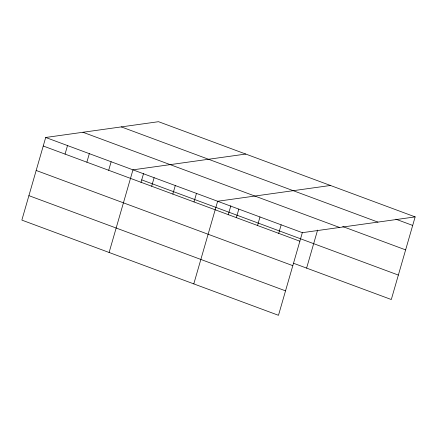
<?xml version="1.0" encoding="UTF-8"?>
<svg xmlns="http://www.w3.org/2000/svg" width="437" height="437" viewBox="0 0 437 437"><rect width="100%" height="100%" fill="white"/><g stroke="black" fill="none" stroke-linecap="round" stroke-linejoin="round"><path stroke-width="0.66" d="M415.15 216.894L158.522 121.694L45.699 137.475L21.85 220.106L278.478 315.306L302.328 232.675L415.15 216.894L391.301 299.525L293.533 263.26M65.053 154.103L67.516 145.565M86.865 162.193L89.328 153.66M108.676 170.283L111.14 161.75M109.103 252.477L132.957 169.84L245.774 154.059M140.987 182.447L143.593 173.413M151.661 186.233L154.124 177.695M172.833 194.083L175.297 185.55M194.006 201.938L196.47 193.405M193.793 283.892L217.642 201.26L330.465 185.474M228.24 214.813L230.845 205.783M236.351 217.648L238.815 209.11M257.524 225.503L259.988 216.965M278.697 233.358L281.16 224.82M306.61 268.11L317.584 230.091M395.873 219.188L412.686 225.426M121.289 126.899L377.918 222.1M342.734 226.546L405.629 249.882M82.932 132.264L339.56 227.464M45.699 137.475L302.328 232.675M141.73 179.875L398.358 275.075M43.236 146.007L299.864 241.208M36.178 170.463L292.806 265.663M28.908 195.656L285.536 290.856"/></g></svg>
